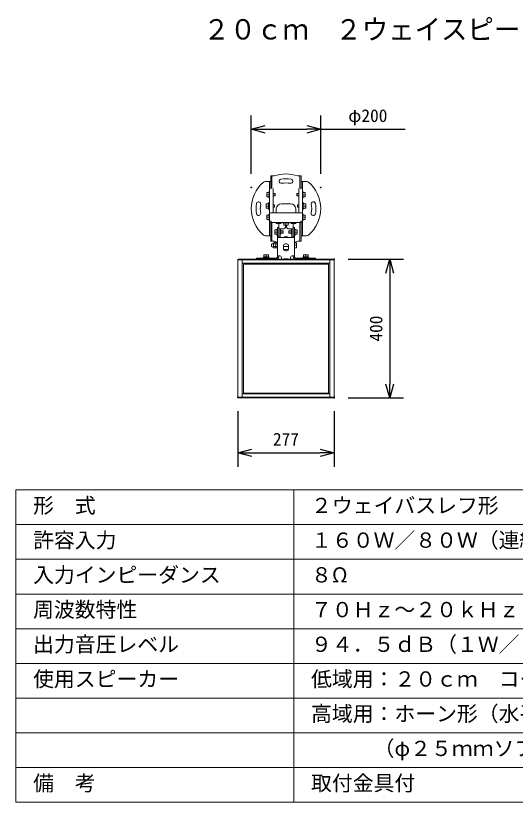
# Model space of a CAD drawing. Units: millimetres, scale not verified. Extents: x -62 to 63, y -57 to 57.
# Drawn here: x -62.5 to 9.4, y -56.5 to 56.8 of the extents above; entities that cross this region are included whole.
import ezdxf
from ezdxf.enums import TextEntityAlignment as Align

# ---------------------------------------------------------------- set-up
doc = ezdxf.new("R2010")
doc.units = ezdxf.units.MM
doc.header["$LTSCALE"] = 0.125
doc.header["$PDMODE"] = 32
doc.header["$PDSIZE"] = 0.0625
for name, color, linetype, lineweight in [('0-0_0', 7, 'Continuous', 25), ('0-1_WAKU', 1, 'Continuous', 18), ('0-4_GAIKEI', 1, 'Continuous', 18), ('0-5_SUNPO', 7, 'Continuous', 25)]:
    doc.layers.add(name, color=color, linetype=linetype, lineweight=lineweight)
doc.layers.add('0-2_MOJI1', color=7, linetype='Continuous')
doc.layers.add('0-6_DEFPOINTS', color=7, linetype='Continuous')
doc.styles.add('ＭＳ ゴシック', font='')
doc.styles.get('ＭＳ ゴシック').set_extended_font_data('MS Gothic')

# ---------------------------------------------------------------- blocks, each defined once
blk = doc.blocks.new('_OPEN30')
at = {"layer": '0-0_0'}
blk.add_line((0, 0), (-1, 0), dxfattribs=at)
blk.add_lwpolyline([(-1, 0.26795), (0, 0), (-1, -0.26795)], dxfattribs=at)
blk = doc.blocks.new('D10')
at = {"layer": '0-5_SUNPO'}
for p, q in [((-28.1562, 31.7144), (-28.1562, 40.1144)), ((-18.1562, 31.7144), (-18.1562, 40.1144)), ((-26.1562, 38.1144), (-20.1562, 38.1144)), ((-18.1562, 38.1144), (-5.9895, 38.1144))]:
    blk.add_line(p, q, dxfattribs=at)
at = {"layer": '0-6_DEFPOINTS'}
for p in [(-18.1562, 38.1144), (-28.1562, 29.7144), (-18.1562, 29.7144)]:
    blk.add_point(p, dxfattribs=at)
at = {"layer": '0-5_SUNPO', "xscale": 2, "yscale": 2, "rotation": 180}
blk.add_blockref('_OPEN30', (-28.1562, 38.1144), dxfattribs=at)
at = {"layer": '0-5_SUNPO', "xscale": 2, "yscale": 2}
blk.add_blockref('_OPEN30', (-18.1562, 38.1144), dxfattribs=at)
at = {"layer": '0-5_SUNPO', "style": 'ＭＳ ゴシック'}
blk.add_text('φ200', height=1.833, dxfattribs=at).set_placement((-14.1978, 38.6144), align=Align.BOTTOM_LEFT)
blk = doc.blocks.new('D7')
at = {"layer": '0-5_SUNPO'}
for p, q in [((-14.2312, 19.4094), (-6.2312, 19.4094)), ((-8.2312, 17.4094), (-8.2312, 1.4094)), ((-14.2312, -0.5906), (-6.2312, -0.5906))]:
    blk.add_line(p, q, dxfattribs=at)
at = {"layer": '0-6_DEFPOINTS'}
for p in [(-16.2312, 19.4094), (-16.2312, -0.5906), (-8.2312, -0.5906)]:
    blk.add_point(p, dxfattribs=at)
at = {"layer": '0-5_SUNPO', "xscale": 2, "yscale": 2}
for p, rotation in [((-8.2312, 19.4094), 90), ((-8.2312, -0.5906), 270)]:
    blk.add_blockref('_OPEN30', p, dxfattribs=dict(at, rotation=rotation))
at = {"layer": '0-5_SUNPO', "style": 'ＭＳ ゴシック'}
blk.add_text('400', height=1.833, rotation=90, dxfattribs=at).set_placement((-8.7312, 7.5344), align=Align.BOTTOM_LEFT)
blk = doc.blocks.new('D6')
at = {"layer": '0-5_SUNPO'}
for p, q in [((-30.0812, -2.4908), (-30.0812, -10.4908)), ((-16.2312, -2.4908), (-16.2312, -10.4908)), ((-28.0812, -8.4908), (-18.2312, -8.4908))]:
    blk.add_line(p, q, dxfattribs=at)
at = {"layer": '0-6_DEFPOINTS'}
for p in [(-30.0812, -0.4908), (-16.2312, -0.4908), (-16.2312, -8.4908)]:
    blk.add_point(p, dxfattribs=at)
at = {"layer": '0-5_SUNPO', "xscale": 2, "yscale": 2, "rotation": 180}
blk.add_blockref('_OPEN30', (-30.0812, -8.4908), dxfattribs=at)
at = {"layer": '0-5_SUNPO', "xscale": 2, "yscale": 2}
blk.add_blockref('_OPEN30', (-16.2312, -8.4908), dxfattribs=at)
at = {"layer": '0-5_SUNPO', "style": 'ＭＳ ゴシック'}
blk.add_text('277', height=1.833, dxfattribs=at).set_placement((-25.0312, -7.9908), align=Align.BOTTOM_LEFT)

msp = doc.modelspace()

# ---------------------------------------------------------------- linework, layer by layer
at = {"layer": '0-1_WAKU', "color": 4}
for p, q in [((62.5131, -11.5097), (-62.4869, -11.5097)), ((-22.4869, -56.5097), (-22.4869, -11.5097))]:
    msp.add_line(p, q, dxfattribs=at)
at = {"layer": '0-1_WAKU'}
for p, q in [((-62.4869, -16.5097), (62.5131, -16.5097)), ((-62.4869, -21.5097), (62.5131, -21.5097)), ((-62.4869, -26.5097), (62.5131, -26.5097)), ((-62.4869, -31.5097), (62.5131, -31.5097)), ((-62.4869, -36.5097), (62.5131, -36.5097)), ((-62.4869, -41.5097), (62.5131, -41.5097)), ((-62.4869, -46.5097), (62.5131, -46.5097)), ((-62.4869, -51.5097), (62.5131, -51.5097))]:
    msp.add_line(p, q, dxfattribs=at)
at = {"layer": '0-1_WAKU', "color": 4}
msp.add_lwpolyline([(-62.4869, -11.5097), (-62.4869, -56.5097), (62.5131, -56.5097)], dxfattribs=at)
at = {"layer": '0-4_GAIKEI', "color": 7}
for p, q in [((-26.5398, 32.9097), (-25.797, 32.9097)), ((-25.957, 25.1097), (-25.957, 32.9097)), ((-25.797, 31.9353), (-25.797, 32.9097)), ((-25.767, 33.7097), (-25.2978, 33.7097)), ((-25.767, 31.9353), (-25.767, 33.7097)), ((-25.607, 31.9353), (-25.607, 33.7097)), ((-21.8861, 33.7097), (-21.417, 33.7097)), ((-21.577, 31.9353), (-21.577, 33.7097)), ((-21.417, 31.9353), (-21.417, 33.7097)), ((-21.387, 32.9097), (-20.6441, 32.9097)), ((-21.387, 31.9353), (-21.387, 32.9097)), ((-21.227, 25.1097), (-21.227, 32.9097)), ((-25.8841, 31.9097), (-25.957, 31.9097)), ((-25.797, 31.9353), (-25.607, 31.9353)), ((-25.457, 28.4197), (-25.457, 31.9133)), ((-21.727, 28.4197), (-21.727, 31.9133)), ((-21.577, 31.9353), (-21.387, 31.9353)), ((-21.227, 31.9097), (-21.2998, 31.9097)), ((-21.377, 28.4197), (-25.807, 28.4197)), ((-25.607, 28.4214), (-25.797, 28.4214)), ((-21.387, 28.4214), (-21.577, 28.4214)), ((-25.957, 27.0097), (-21.227, 27.0097)), ((-25.797, 25.1097), (-25.797, 27.0097)), ((-25.767, 24.3097), (-25.767, 27.0097)), ((-25.607, 24.3097), (-25.607, 27.0097)), ((-24.802, 22.0897), (-24.802, 26.3047)), ((-24.802, 26.3047), (-24.642, 26.3047)), ((-24.642, 26.3047), (-24.642, 24.863)), ((-24.602, 26.8802), (-24.602, 26.9897)), ((-24.602, 24.8299), (-24.602, 26.8797)), ((-24.6018, 26.8797), (-24.392, 26.8797)), ((-24.5976, 26.0797), (-24.042, 26.0797)), ((-24.442, 24.8297), (-24.442, 26.0703)), ((-24.292, 26.9797), (-24.292, 27.0097)), ((-23.642, 26.6097), (-23.642, 26.4797)), ((-23.542, 26.6097), (-23.542, 26.4797)), ((-23.142, 26.0797), (-22.5863, 26.0797)), ((-22.892, 27.0097), (-22.892, 26.9797)), ((-22.792, 26.8797), (-22.5821, 26.8797)), ((-22.742, 24.8297), (-22.742, 26.0703)), ((-22.582, 26.9897), (-22.582, 26.8802)), ((-22.582, 24.8299), (-22.582, 26.8797)), ((-22.542, 24.863), (-22.542, 26.3047)), ((-22.542, 26.3047), (-22.382, 26.3047)), ((-22.382, 22.0897), (-22.382, 26.3047)), ((-21.577, 24.3097), (-21.577, 27.0097)), ((-21.417, 24.3097), (-21.417, 27.0097)), ((-21.387, 25.1097), (-21.387, 27.0097)), ((-26.5398, 25.1097), (-25.797, 25.1097)), ((-22.382, 24.9459), (-22.542, 24.9459)), ((-21.387, 25.1097), (-20.6441, 25.1097)), ((-25.767, 24.3097), (-25.2978, 24.3097)), ((-24.7877, 24.8297), (-22.3962, 24.8297)), ((-21.8861, 24.3097), (-21.417, 24.3097)), ((-30.517, 21.6298), (-30.517, 1.8295)), ((-30.427, 21.7297), (-30.426, 21.7297)), ((-16.7579, 21.7297), (-30.426, 21.7297)), ((-27.842, 21.7297), (-27.842, 21.8897)), ((-27.842, 21.8897), (-25.002, 21.8897)), ((-24.492, 22.2297), (-24.7971, 22.2297)), ((-24.242, 21.9797), (-24.242, 21.7297)), ((-22.942, 21.9797), (-22.942, 21.7297)), ((-22.3868, 22.2297), (-22.692, 22.2297)), ((-22.182, 21.8897), (-19.342, 21.8897)), ((-19.342, 21.8897), (-19.342, 21.7297)), ((-16.7569, 21.7297), (-16.7579, 21.7297)), ((-16.667, 21.6298), (-16.667, 1.8295)), ((-30.427, 1.7297), (-30.426, 1.7297)), ((-16.7579, 1.7297), (-30.426, 1.7297)), ((-16.7569, 1.7297), (-16.7579, 1.7297))]:
    msp.add_line(p, q, dxfattribs=at)
at = {"layer": '0-4_GAIKEI'}
for p, q in [((-26.357, 30.7153), (-26.357, 31.304)), ((-26.0798, 31.3097), (-26.3549, 31.3097)), ((-26.3549, 30.7097), (-26.0798, 30.7097)), ((-26.0798, 31.0097), (-26.3388, 31.0097)), ((-26.007, 31.4472), (-26.117, 31.3097)), ((-26.007, 30.5722), (-26.117, 30.7097)), ((-25.957, 31.4472), (-26.007, 31.4472)), ((-26.007, 30.5722), (-26.007, 31.4472)), ((-25.457, 31.1847), (-25.1882, 31.1847)), ((-25.457, 30.8347), (-25.1882, 30.8347)), ((-25.157, 31.1534), (-25.1882, 31.1847)), ((-25.1882, 31.1847), (-25.1882, 30.8347)), ((-25.157, 30.8659), (-25.1882, 30.8347)), ((-25.157, 31.1534), (-25.157, 30.8659)), ((-22.027, 30.8659), (-22.027, 31.1534)), ((-22.0269, 31.1534), (-21.9957, 31.1847)), ((-22.0269, 30.8659), (-21.9957, 30.8347)), ((-21.727, 31.1847), (-21.9957, 31.1847)), ((-21.9957, 30.8347), (-21.9957, 31.1847)), ((-21.727, 30.8347), (-21.9957, 30.8347)), ((-21.227, 31.4472), (-21.177, 31.4472)), ((-21.177, 31.4472), (-21.067, 31.3097)), ((-21.177, 31.4472), (-21.177, 30.5722)), ((-21.177, 30.5722), (-21.067, 30.7097)), ((-21.1041, 31.3097), (-20.829, 31.3097)), ((-21.1041, 31.0097), (-20.8452, 31.0097)), ((-21.1041, 30.7097), (-20.829, 30.7097)), ((-20.827, 31.304), (-20.827, 30.7153)), ((-26.437, 29.0903), (-26.437, 29.679)), ((-26.4349, 29.6847), (-26.1598, 29.6847)), ((-26.087, 28.9472), (-26.087, 29.8222)), ((-26.037, 28.9472), (-26.037, 29.8222)), ((-26.037, 29.8097), (-25.957, 29.8097)), ((-25.957, 30.5722), (-26.007, 30.5722)), ((-25.2682, 29.5597), (-25.457, 29.5597)), ((-25.2682, 29.5597), (-25.2682, 29.2097)), ((-25.2682, 29.5597), (-25.237, 29.5284)), ((-25.237, 29.5284), (-25.237, 29.2409)), ((-22.942, 29.7097), (-24.242, 29.7097)), ((-21.947, 29.2409), (-21.947, 29.5284)), ((-21.9469, 29.5284), (-21.9157, 29.5597)), ((-21.9157, 29.2097), (-21.9157, 29.5597)), ((-21.727, 29.5597), (-21.9157, 29.5597)), ((-21.227, 30.5722), (-21.177, 30.5722)), ((-21.227, 29.8097), (-21.147, 29.8097)), ((-21.147, 29.8222), (-21.147, 28.9472)), ((-21.097, 29.8222), (-21.097, 28.9472)), ((-21.0241, 29.6847), (-20.749, 29.6847)), ((-20.747, 29.679), (-20.747, 29.0903)), ((-26.4349, 29.0847), (-26.1598, 29.0847)), ((-26.4188, 29.3847), (-26.1598, 29.3847)), ((-26.197, 29.0847), (-26.087, 28.9472)), ((-26.087, 28.9472), (-26.037, 28.9472)), ((-26.037, 28.9597), (-25.957, 28.9597)), ((-25.2682, 29.2097), (-25.457, 29.2097)), ((-25.2682, 29.2097), (-25.237, 29.2409)), ((-24.992, 28.9597), (-24.992, 28.4197)), ((-22.192, 28.4197), (-22.192, 28.9597)), ((-21.9469, 29.2409), (-21.9157, 29.2097)), ((-21.727, 29.2097), (-21.9157, 29.2097)), ((-21.227, 28.9597), (-21.147, 28.9597)), ((-21.147, 28.9472), (-21.097, 28.9472)), ((-21.097, 28.9472), (-20.987, 29.0847)), ((-21.0241, 29.3847), (-20.7652, 29.3847)), ((-21.0241, 29.0847), (-20.749, 29.0847)), ((-26.357, 27.4653), (-26.357, 28.054)), ((-26.0798, 28.0597), (-26.3549, 28.0597)), ((-26.3549, 27.4597), (-26.0798, 27.4597)), ((-26.0798, 27.7597), (-26.3388, 27.7597)), ((-26.007, 28.1972), (-26.117, 28.0597)), ((-26.007, 27.3222), (-26.117, 27.4597)), ((-25.957, 28.1972), (-26.007, 28.1972)), ((-26.007, 27.3222), (-26.007, 28.1972)), ((-25.957, 27.3222), (-26.007, 27.3222)), ((-25.807, 27.2097), (-25.717, 27.2097)), ((-25.797, 27.1697), (-25.797, 27.2097)), ((-25.767, 27.1697), (-25.767, 27.2097)), ((-25.717, 27.0097), (-25.717, 27.2097)), ((-21.467, 27.0097), (-21.467, 27.2097)), ((-21.467, 27.2097), (-21.377, 27.2097)), ((-21.417, 27.1697), (-21.417, 27.2097)), ((-21.387, 27.2097), (-21.387, 27.1697)), ((-21.227, 28.1972), (-21.177, 28.1972)), ((-21.227, 27.3222), (-21.177, 27.3222)), ((-21.177, 28.1972), (-21.067, 28.0597)), ((-21.177, 28.1972), (-21.177, 27.3222)), ((-21.177, 27.3222), (-21.067, 27.4597)), ((-21.1041, 28.0597), (-20.829, 28.0597)), ((-21.1041, 27.7597), (-20.8452, 27.7597)), ((-21.1041, 27.4597), (-20.829, 27.4597)), ((-20.827, 28.054), (-20.827, 27.4653)), ((-25.797, 27.1697), (-25.717, 27.1697)), ((-24.992, 27.0097), (-24.992, 26.9347)), ((-24.852, 26.0672), (-24.962, 25.9297)), ((-24.802, 26.0672), (-24.852, 26.0672)), ((-24.852, 25.1922), (-24.852, 26.0672)), ((-24.742, 26.9347), (-24.742, 27.0097)), ((-24.6407, 26.9897), (-24.6407, 27.0097)), ((-24.6407, 26.9897), (-24.3332, 26.9897)), ((-24.442, 26.9697), (-24.442, 26.8797)), ((-24.3332, 26.9897), (-24.3332, 27.0097)), ((-24.0295, 27.0097), (-24.0295, 26.9597)), ((-23.1545, 26.9597), (-24.0295, 26.9597)), ((-24.0295, 26.9597), (-23.892, 26.8497)), ((-23.892, 26.8868), (-23.892, 26.6117)), ((-23.2976, 26.6097), (-23.8863, 26.6097)), ((-23.592, 26.8868), (-23.592, 26.6279)), ((-23.1545, 26.9597), (-23.292, 26.8497)), ((-23.292, 26.6117), (-23.292, 26.8868)), ((-23.1545, 27.0097), (-23.1545, 26.9597)), ((-22.8507, 26.9897), (-22.8507, 27.0097)), ((-22.8507, 26.9897), (-22.5432, 26.9897)), ((-22.742, 26.8797), (-22.742, 26.9697)), ((-22.5432, 26.9897), (-22.5432, 27.0097)), ((-22.442, 27.0097), (-22.442, 26.9347)), ((-22.382, 26.0672), (-22.332, 26.0672)), ((-22.332, 26.0672), (-22.332, 25.1922)), ((-22.332, 26.0672), (-22.222, 25.9297)), ((-22.192, 26.9347), (-22.192, 27.0097)), ((-21.387, 27.1697), (-21.467, 27.1697)), ((-25.202, 25.3353), (-25.202, 25.924)), ((-24.9248, 25.9297), (-25.1999, 25.9297)), ((-25.1999, 25.3297), (-24.9248, 25.3297)), ((-24.9248, 25.6297), (-25.1838, 25.6297)), ((-24.852, 25.1922), (-24.962, 25.3297)), ((-24.802, 25.1922), (-24.852, 25.1922)), ((-24.642, 24.9459), (-24.802, 24.9459)), ((-24.642, 25.8047), (-24.602, 25.8047)), ((-24.642, 25.4547), (-24.602, 25.4547)), ((-24.4415, 25.9797), (-24.392, 25.9797)), ((-24.327, 25.8797), (-24.367, 25.8797)), ((-24.327, 25.3797), (-24.367, 25.3797)), ((-24.327, 25.3797), (-24.327, 25.8797)), ((-24.327, 25.8047), (-24.0332, 25.8047)), ((-24.327, 25.4547), (-24.0332, 25.4547)), ((-24.0332, 25.8047), (-24.0332, 25.4547)), ((-24.002, 25.7734), (-24.0332, 25.8047)), ((-24.002, 25.4859), (-24.0332, 25.4547)), ((-24.002, 25.7734), (-24.002, 25.4859)), ((-23.182, 25.4859), (-23.182, 25.7734)), ((-23.1819, 25.7734), (-23.1507, 25.8047)), ((-23.1819, 25.4859), (-23.1507, 25.4547)), ((-23.1507, 25.4547), (-23.1507, 25.8047)), ((-22.857, 25.8047), (-23.1507, 25.8047)), ((-22.857, 25.4547), (-23.1507, 25.4547)), ((-22.857, 25.3797), (-22.857, 25.8797)), ((-22.817, 25.8797), (-22.857, 25.8797)), ((-22.817, 25.3797), (-22.857, 25.3797)), ((-22.792, 25.9797), (-22.7425, 25.9797)), ((-22.542, 25.8047), (-22.582, 25.8047)), ((-22.542, 25.4547), (-22.582, 25.4547)), ((-22.382, 25.1922), (-22.332, 25.1922)), ((-22.332, 25.1922), (-22.222, 25.3297)), ((-22.2591, 25.9297), (-21.984, 25.9297)), ((-22.2591, 25.6297), (-22.0002, 25.6297)), ((-22.2591, 25.3297), (-21.984, 25.3297)), ((-21.982, 25.924), (-21.982, 25.3353)), ((-25.3895, 24.0172), (-25.377, 24.0172)), ((-25.377, 24.055), (-25.3588, 24.105)), ((-25.377, 23.4044), (-25.377, 24.0549)), ((-25.0702, 24.105), (-25.3588, 24.105)), ((-25.0702, 23.9173), (-25.3588, 23.9173)), ((-25.0702, 24.105), (-25.052, 24.055)), ((-25.052, 23.4044), (-25.052, 24.0549)), ((-25.0337, 24.105), (-25.0519, 24.0549)), ((-25.0337, 24.105), (-24.8203, 24.105)), ((-25.0337, 23.9173), (-24.8203, 23.9173)), ((-24.802, 24.0547), (-24.8203, 24.105)), ((-23.467, 23.9297), (-23.717, 23.9297)), ((-22.382, 24.0797), (-22.082, 24.0797)), ((-22.082, 24.0797), (-22.082, 23.3797)), ((-25.3895, 23.4422), (-25.377, 23.4422)), ((-25.377, 23.4044), (-25.3588, 23.3544)), ((-25.0702, 23.542), (-25.3588, 23.542)), ((-25.0702, 23.3544), (-25.3588, 23.3544)), ((-25.0702, 23.3544), (-25.052, 23.4044)), ((-25.0337, 23.3544), (-25.0519, 23.4044)), ((-25.0337, 23.542), (-24.8203, 23.542)), ((-25.0337, 23.3544), (-24.8203, 23.3544)), ((-24.802, 23.4047), (-24.8203, 23.3544)), ((-23.967, 23.6797), (-23.967, 23.1797)), ((-23.217, 23.5297), (-23.967, 23.5297)), ((-23.2225, 23.1297), (-23.9614, 23.1297)), ((-23.717, 22.9297), (-23.467, 22.9297)), ((-23.217, 23.1797), (-23.217, 23.6797)), ((-22.382, 23.7297), (-22.1002, 23.7297)), ((-22.382, 23.3797), (-22.082, 23.3797)), ((-16.667, 21.6298), (-30.517, 21.6298)), ((-29.9167, 1.8295), (-29.9167, 21.6298)), ((-26.892, 21.9697), (-26.892, 21.8897)), ((-26.892, 21.9697), (-25.992, 21.9697)), ((-26.8045, 22.0697), (-26.8045, 21.9697)), ((-26.8045, 22.0697), (-26.0795, 22.0697)), ((-26.792, 22.0697), (-26.792, 22.3697)), ((-26.792, 22.3697), (-26.092, 22.3697)), ((-26.442, 22.0697), (-26.442, 22.3515)), ((-26.092, 22.0697), (-26.092, 22.3697)), ((-26.0795, 22.0697), (-26.0795, 21.9697)), ((-25.992, 21.9697), (-25.992, 21.8897)), ((-24.642, 22.0897), (-24.642, 22.2163)), ((-23.367, 21.7797), (-23.817, 21.7797)), ((-22.542, 22.0897), (-22.542, 22.2163)), ((-21.192, 21.9697), (-21.192, 21.8897)), ((-21.192, 21.9697), (-20.292, 21.9697)), ((-21.1045, 22.0697), (-21.1045, 21.9697)), ((-21.1045, 22.0697), (-20.3795, 22.0697)), ((-21.092, 22.0697), (-21.092, 22.3697)), ((-21.092, 22.3697), (-20.392, 22.3697)), ((-20.742, 22.0697), (-20.742, 22.3515)), ((-20.392, 22.0697), (-20.392, 22.3697)), ((-20.3795, 22.0697), (-20.3795, 21.9697)), ((-20.292, 21.9697), (-20.292, 21.8897)), ((-17.2672, 1.8295), (-17.2672, 21.6298)), ((-29.9167, 21.1306), (-17.2672, 21.1306)), ((-29.7078, 21.0207), (-17.4761, 21.0207)), ((-29.7078, 21.0207), (-29.7078, 2.3288)), ((-17.4761, 21.0207), (-17.4761, 2.3288)), ((-29.9167, 2.3288), (-17.2672, 2.3288)), ((-29.7078, 2.4386), (-17.4761, 2.4386)), ((-16.667, 1.8295), (-30.517, 1.8295))]:
    msp.add_line(p, q, dxfattribs=at)
for points in [[(-26.197, 29.6847), (-26.087, 29.8222), (-26.037, 29.8222)], [(-21.147, 29.8222), (-21.097, 29.8222), (-20.987, 29.6847)]]:
    msp.add_lwpolyline(points, dxfattribs=at)
at = {"layer": '0-4_GAIKEI', "color": 7}
for points in [[(-30.517, 21.6298), (-30.5157, 21.6459), (-30.5104, 21.6668), (-30.501, 21.6861)], [(-30.501, 21.6861), (-30.4882, 21.7025), (-30.4723, 21.7156), (-30.4552, 21.7244), (-30.4376, 21.7288), (-30.427, 21.7297)], [(-16.6829, 21.6861), (-16.6957, 21.7025), (-16.7116, 21.7156), (-16.7288, 21.7244), (-16.7463, 21.7288), (-16.7569, 21.7297)], [(-16.667, 21.6298), (-16.6682, 21.6459), (-16.6735, 21.6668), (-16.6829, 21.6861)], [(-30.517, 1.8295), (-30.5157, 1.8135), (-30.5104, 1.7926), (-30.501, 1.7733)], [(-30.501, 1.7733), (-30.4882, 1.7568), (-30.4723, 1.7438), (-30.4552, 1.735), (-30.4376, 1.7305), (-30.427, 1.7297)], [(-16.6829, 1.7733), (-16.6957, 1.7568), (-16.7116, 1.7438), (-16.7288, 1.735), (-16.7463, 1.7305), (-16.7569, 1.7297)], [(-16.667, 1.8295), (-16.6682, 1.8135), (-16.6735, 1.7926), (-16.6829, 1.7733)]]:
    msp.add_lwpolyline(points, dxfattribs=at)
for centre, radius, start, end in [((-23.592, 29.0097), 5, 70.05156, 109.94844), ((-26.5398, 32.4097), 0.5, 90, 130.92606), ((-20.6441, 32.4097), 0.5, 49.07394, 90), ((-23.592, 29.0097), 5, 130.92606, 229.07394), ((-23.592, 29.0097), 5, 310.92606, 49.07394), ((-25.807, 28.2697), 0.15, 90, 180), ((-21.377, 28.2697), 0.15, 0, 90), ((-24.392, 26.9797), 0.1, 270, 0), ((-24.042, 26.4797), 0.4, 270, 0), ((-23.142, 26.4797), 0.4, 180, 270), ((-22.792, 26.9797), 0.1, 180, 270), ((-26.5398, 25.6097), 0.5, 229.07394, 270), ((-20.6441, 25.6097), 0.5, 270, 310.92606), ((-23.592, 29.0097), 5, 250.05156, 255.99135), ((-23.592, 29.0097), 5, 284.00865, 289.94844), ((-25.002, 22.0897), 0.2, 270, 0), ((-24.492, 21.9797), 0.25, 0, 90), ((-22.692, 21.9797), 0.25, 90, 180), ((-22.182, 22.0897), 0.2, 180, 270)]:
    msp.add_arc(centre, radius, start, end, dxfattribs=at)
at = {"layer": '0-4_GAIKEI'}
for centre, radius, start, end in [((-24.2865, 32.9489), 0.3, 100, 280), ((-23.592, 29.0097), 4.3, 80, 100), ((-22.8974, 32.9489), 0.3, 260, 80), ((-23.592, 29.0097), 3.7, 80, 100), ((-23.592, 29.0097), 4.3, 170, 190), ((-27.5312, 29.7043), 0.3, 350, 170), ((-23.592, 29.0097), 3.7, 170, 190), ((-24.242, 28.9597), 0.75, 90, 180), ((-22.942, 28.9597), 0.75, 0, 90), ((-19.6527, 29.7043), 0.3, 10, 190), ((-23.592, 29.0097), 3.7, 350, 10), ((-23.592, 29.0097), 4.3, 350, 10), ((-27.5312, 28.3151), 0.3, 190, 10), ((-19.6527, 28.3151), 0.3, 170, 350), ((-25.807, 27.3597), 0.15, 180, 270), ((-21.377, 27.3597), 0.15, 270, 0), ((-25.797, 27.1697), 0.16, 180, 270), ((-24.867, 26.9347), 0.125, 180, 0), ((-24.802, 26.9697), 0.36, 0, 3.19658), ((-24.392, 26.0797), 0.1, 270, 0), ((-22.792, 26.0797), 0.1, 180, 270), ((-22.382, 26.9697), 0.36, 176.80342, 180), ((-22.317, 26.9347), 0.125, 180, 0), ((-21.387, 27.1697), 0.16, 270, 0), ((-24.367, 25.9547), 0.075, 180, 270), ((-24.367, 25.3047), 0.075, 90, 180), ((-23.592, 24.6297), 0.375, 32.30235, 147.69765), ((-22.817, 25.9547), 0.075, 270, 360), ((-22.817, 25.3047), 0.075, 0, 90), ((-25.3895, 23.7297), 0.2875, 90, 270), ((-23.717, 23.6797), 0.25, 90, 180), ((-23.467, 23.6797), 0.25, 0, 90), ((-23.717, 23.1797), 0.25, 180, 270), ((-23.467, 23.1797), 0.25, 270, 0), ((-25.002, 22.0897), 0.36, 270, 0), ((-23.817, 21.6297), 0.15, 90, 138.13568), ((-23.367, 21.6297), 0.15, 41.86432, 90), ((-22.182, 22.0897), 0.36, 180, 270)]:
    msp.add_arc(centre, radius, start, end, dxfattribs=at)

# ---------------------------------------------------------------- block references
at = {"layer": '0-5_SUNPO'}
for name in ['D10', 'D7', 'D6']:
    msp.add_blockref(name, (-0.4358, 2.3203), dxfattribs=at)

# ---------------------------------------------------------------- texts
at = {"layer": '0-2_MOJI1', "style": 'ＭＳ ゴシック', "width": 0.95}
msp.add_text('２０ｃｍ\u3000２ウェイスピーカー（壁取付金具付）', height=2.933, dxfattribs=at).set_placement((-35.4869, 52.4903), align=Align.BOTTOM_LEFT)
at = {"layer": '0-2_MOJI1', "style": 'ＭＳ ゴシック'}
for s, p in [('形\u3000式', (-59.9869, -15.5097)), ('２ウェイバスレフ形', (-19.9869, -15.5097)), ('許容入力', (-59.9869, -20.5097)), ('１６０Ｗ／８０Ｗ（連続プログラム／ＲＭＳ）', (-19.9869, -20.5097)), ('入力インピーダンス', (-59.9869, -25.5097)), ('８Ω', (-19.9869, -25.5097)), ('周波数特性', (-59.9869, -30.5097)), ('７０Ｈｚ～２０ｋＨｚ', (-19.9869, -30.5097)), ('出力音圧レベル', (-59.9869, -35.5097)), ('９４．５ｄＢ（１Ｗ／１ｍ）', (-19.9869, -35.5097)), ('使用スピーカー', (-59.9869, -40.5097)), ('低域用：２０ｃｍ\u3000コーン形', (-19.9869, -40.5097)), ('高域用：ホーン形（水平６０°×垂直６０°）', (-19.9869, -45.5097)), ('\u3000\u3000\u3000（φ２５ｍｍソフトドームツィーター）', (-19.9869, -50.5097)), ('備\u3000考', (-59.9869, -55.5097)), ('取付金具付', (-19.9869, -55.5097))]:
    msp.add_text(s, height=2.199, dxfattribs=at).set_placement(p, align=Align.BOTTOM_LEFT)

doc.saveas('drawing.dxf')
